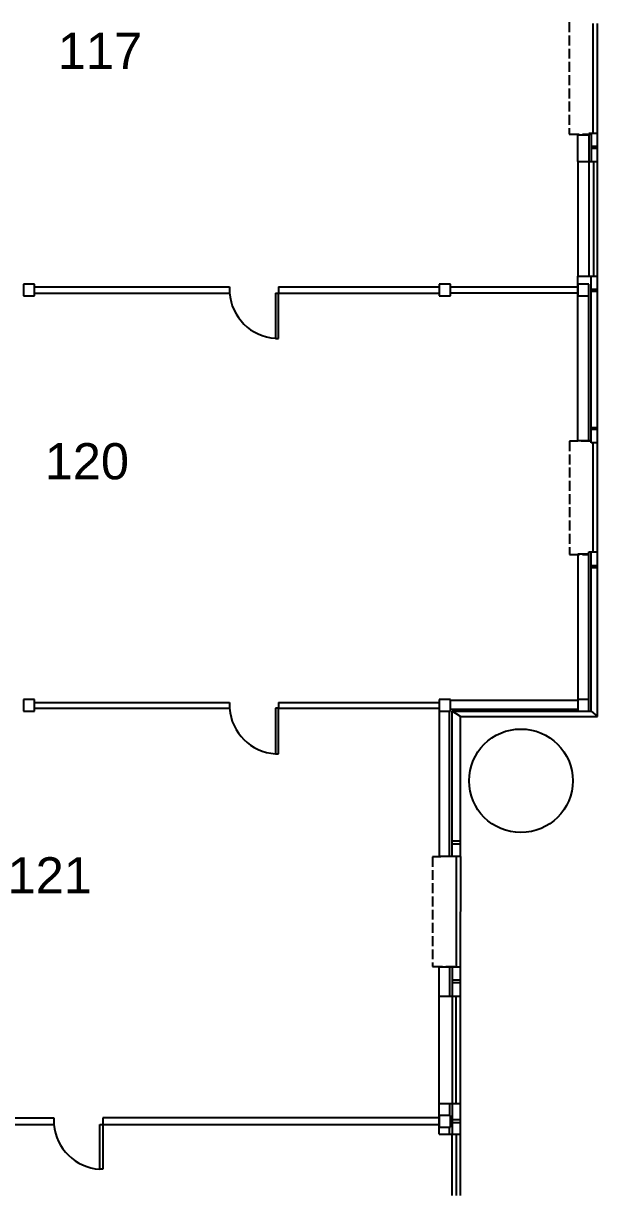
# Model space of a CAD drawing. Header units: inches. Extents: x -3488 to 2453, y 689 to 3968.
# Drawn here: x -2718 to -2218, y 1752 to 2773 of the extents above; entities that cross this region are included whole.
import ezdxf

# ---------------------------------------------------------------- set-up
doc = ezdxf.new("R2010")
doc.units = ezdxf.units.IN
doc.header["$LTSCALE"] = 96
doc.header["$MEASUREMENT"] = 0
doc.linetypes.add('HIDDEN', pattern=[0.12, 0.09, -0.03])
for name, color, linetype in [('A-DOOR', 4, 'CONTINUOUS'), ('A-EDIT', 9, 'CONTINUOUS'), ('A-PFLR-TEXT', 3, 'CONTINUOUS'), ('A-WALL', 5, 'CONTINUOUS'), ('S-COLS', 6, 'CONTINUOUS')]:
    doc.layers.add(name, color=color, linetype=linetype)
doc.styles.get("Standard").update_dxf_attribs({"font": 'arial.ttf'})

msp = doc.modelspace()

# ---------------------------------------------------------------- linework, layer by layer
at = {"layer": 'A-DOOR', "linetype": 'HIDDEN'}
for p, q in [((-2242.6, 2773.7), (-2242.6, 2676.2)), ((-2242.6, 2676.2), (-2223.4, 2676.2)), ((-2223.7, 2408.8), (-2242.5, 2408.8)), ((-2242.5, 2408.8), (-2242.5, 2310.1)), ((-2242.5, 2310.1), (-2225.6, 2310.1)), ((-2354.3, 2046.8), (-2361.5, 2046.8)), ((-2361.5, 2046.8), (-2361.5, 1951.2)), ((-2361.5, 1951.2), (-2342.3, 1951.2))]:
    msp.add_line(p, q, dxfattribs=at)
at = {"layer": 'A-DOOR'}
for p, q in [((-2221.8, 2676.8), (-2221.8, 2772.6)), ((-2218.2, 2676.8), (-2218.2, 2772.6)), ((-2498.3, 2537.8), (-2495.7, 2537.8)), ((-2498.3, 2537.8), (-2498.3, 2498.4)), ((-2495.7, 2498.4), (-2495.7, 2537.8)), ((-2498.3, 2498.4), (-2495.7, 2498.4)), ((-2221.7, 2311.9), (-2221.7, 2407.8)), ((-2218, 2308), (-2218, 2407.8)), ((-2498.3, 2176.2), (-2498.3, 2136.5)), ((-2495.7, 2176.2), (-2498.3, 2176.2)), ((-2495.7, 2136.5), (-2495.7, 2176.2)), ((-2498.3, 2136.5), (-2495.7, 2136.5)), ((-2340.7, 1951), (-2340.7, 2046.9)), ((-2337.2, 1951), (-2337.1, 2046.9)), ((-2651.1, 1774.7), (-2651.1, 1813.7)), ((-2651.1, 1813.7), (-2648.5, 1813.7)), ((-2648.5, 1813.7), (-2648.5, 1774.7)), ((-2648.5, 1774.7), (-2651.1, 1774.7))]:
    msp.add_line(p, q, dxfattribs=at)
for centre, radius, start, end in [((-2495.7, 2541), 42.6, 183.9212, 266.5108), ((-2495.7, 2179.1), 42.6, 183.9212, 266.5108), ((-2648.5, 1817.4), 42.8, 185.0435, 266.4518)]:
    msp.add_arc(centre, radius, start, end, dxfattribs=at)
at = {"layer": 'A-EDIT'}
msp.add_circle((-2284.7, 2113), 45.1, dxfattribs=at)
at = {"layer": 'A-WALL'}
for p, q in [((-2225.6, 2675.3), (-2235.2, 2675.3)), ((-2235.2, 2652.4), (-2235.2, 2675.3)), ((-2225.6, 2676.8), (-2225.6, 2652.4)), ((-2218.2, 2676.8), (-2225.6, 2676.8)), ((-2223.7, 2676.8), (-2223.7, 2652.4)), ((-2218.2, 2652.4), (-2218.2, 2676.8)), ((-2223.7, 2665.7), (-2218.2, 2665.7)), ((-2223.7, 2664.1), (-2218.2, 2664.1)), ((-2235.2, 2652.4), (-2218.2, 2652.4)), ((-2235.2, 2652.4), (-2235.2, 2552.6)), ((-2225.6, 2652.4), (-2225.6, 2552.6)), ((-2221.6, 2652.4), (-2221.6, 2552.6)), ((-2218.2, 2552.6), (-2218.2, 2652.4)), ((-2235.2, 2552.6), (-2218.2, 2552.6)), ((-2235.2, 2409), (-2235.2, 2552.6)), ((-2223.7, 2407.4), (-2223.7, 2552.6)), ((-2218.2, 2407.4), (-2218.2, 2552.6)), ((-2707.9, 2543.3), (-2538.3, 2543.3)), ((-2538.3, 2543.3), (-2538.3, 2537.8)), ((-2495.7, 2543.3), (-2355.7, 2543.3)), ((-2495.7, 2543.3), (-2495.7, 2537.8)), ((-2346.1, 2543.3), (-2235.2, 2543.3)), ((-2707.9, 2537.8), (-2538.3, 2537.8)), ((-2495.7, 2537.8), (-2355.7, 2537.8)), ((-2235.2, 2537.8), (-2346.1, 2537.8)), ((-2225.6, 2409), (-2225.6, 2535.4)), ((-2223.7, 2541.2), (-2218.2, 2541.2)), ((-2223.7, 2539.5), (-2218.2, 2539.5)), ((-2223.7, 2420.8), (-2218.2, 2420.8)), ((-2223.7, 2419.2), (-2218.2, 2419.2)), ((-2223.7, 2409), (-2235.2, 2409)), ((-2218.2, 2407.4), (-2223.7, 2407.4)), ((-2225.6, 2310.3), (-2235.2, 2310.3)), ((-2235.2, 2310.1), (-2235.2, 2183.9)), ((-2225.6, 2312.3), (-2218.2, 2312.3)), ((-2225.6, 2287.6), (-2225.6, 2312.3)), ((-2223.7, 2287.6), (-2223.7, 2312.3)), ((-2218.2, 2287.6), (-2218.2, 2312.3)), ((-2223.7, 2300.4), (-2218.2, 2300.4)), ((-2223.7, 2298.7), (-2218.2, 2298.7)), ((-2225.6, 2176.1), (-2225.6, 2293.9)), ((-2223.7, 2173.6), (-2223.7, 2293.9)), ((-2218.2, 2169), (-2218.2, 2293.9)), ((-2707.9, 2181.2), (-2538.3, 2181.2)), ((-2707.9, 2176.2), (-2538.3, 2176.2)), ((-2538.3, 2181.2), (-2538.3, 2176.2)), ((-2495.7, 2181.2), (-2355.7, 2181.2)), ((-2495.7, 2181.2), (-2495.7, 2176.2)), ((-2495.7, 2176.2), (-2355.7, 2176.2)), ((-2346.1, 2183.1), (-2235.2, 2183.1)), ((-2346.1, 2175.4), (-2235.2, 2175.4)), ((-2355.7, 2173.6), (-2355.7, 2046.9)), ((-2346.9, 2046.9), (-2346.9, 2173.6)), ((-2344.6, 2173.6), (-2223.7, 2173.6)), ((-2337.2, 2169), (-2344.6, 2173.6)), ((-2344.6, 2046.9), (-2344.6, 2173.6)), ((-2337.2, 2169), (-2218.2, 2169)), ((-2337.2, 2046.9), (-2337.2, 2169)), ((-2223.7, 2173.6), (-2218.2, 2169)), ((-2337.2, 2060.3), (-2344.6, 2060.3)), ((-2337.2, 2057.8), (-2344.6, 2057.8)), ((-2337.2, 2046.9), (-2355.7, 2046.9)), ((-2355.7, 1805.1), (-2355.7, 1951)), ((-2355.7, 1951), (-2337.2, 1951)), ((-2346.9, 1951), (-2346.9, 1925.5)), ((-2344.6, 1950.6), (-2344.6, 1805.1)), ((-2337.2, 1751.7), (-2337.2, 1951)), ((-2337.2, 1939.4), (-2344.6, 1939.4)), ((-2337.2, 1936.9), (-2344.6, 1936.9)), ((-2355.7, 1925.5), (-2337.2, 1925.5)), ((-2340.9, 1832), (-2340.9, 1925.5)), ((-2355.7, 1832), (-2337.2, 1832)), ((-2346.9, 1832), (-2346.9, 1821.5)), ((-3069.9, 1819.3), (-2691.1, 1819.3)), ((-2691.1, 1819.3), (-2691.1, 1813.7)), ((-2355.7, 1819.3), (-2648.5, 1819.3)), ((-2648.5, 1819.3), (-2648.5, 1814.4)), ((-2337.2, 1817.7), (-2344.6, 1817.7)), ((-3069.9, 1813.7), (-2691.1, 1813.7)), ((-2648.5, 1813.7), (-2355.7, 1813.7)), ((-2346.9, 1805.1), (-2346.9, 1811.2)), ((-2337.2, 1815.1), (-2344.6, 1815.1)), ((-2355.7, 1805.1), (-2337.2, 1805.1)), ((-2344.6, 1751.7), (-2344.6, 1805.1)), ((-2340.9, 1805.1), (-2340.9, 1751.7))]:
    msp.add_line(p, q, dxfattribs=at)
at = {"layer": 'S-COLS'}
for p, q in [((-2707.9, 2545.7), (-2717.5, 2545.7)), ((-2717.5, 2545.7), (-2717.5, 2535.4)), ((-2707.9, 2535.4), (-2707.9, 2545.7)), ((-2346.1, 2545.7), (-2355.7, 2545.7)), ((-2355.7, 2545.7), (-2355.7, 2535.4)), ((-2346.1, 2535.4), (-2346.1, 2545.7)), ((-2225.6, 2545.7), (-2235.2, 2545.7)), ((-2235.2, 2545.7), (-2235.2, 2535.4)), ((-2225.6, 2535.4), (-2225.6, 2545.7)), ((-2717.5, 2535.4), (-2707.9, 2535.4)), ((-2355.7, 2535.4), (-2346.1, 2535.4)), ((-2235.2, 2535.4), (-2225.6, 2535.4)), ((-2707.9, 2183.9), (-2717.5, 2183.9)), ((-2717.5, 2183.9), (-2717.5, 2173.6)), ((-2707.9, 2173.6), (-2707.9, 2183.9)), ((-2355.7, 2183.9), (-2355.7, 2173.6)), ((-2346.1, 2183.9), (-2355.7, 2183.9)), ((-2346.1, 2173.6), (-2346.1, 2183.9)), ((-2235.2, 2183.9), (-2235.2, 2173.6)), ((-2225.6, 2183.9), (-2235.2, 2183.9)), ((-2225.6, 2173.6), (-2225.6, 2183.9)), ((-2717.5, 2173.6), (-2707.9, 2173.6)), ((-2355.7, 2173.6), (-2346.1, 2173.6)), ((-2235.2, 2173.6), (-2225.6, 2173.6)), ((-2346.1, 1821.5), (-2355.7, 1821.5)), ((-2355.7, 1821.5), (-2355.7, 1811.2)), ((-2346.1, 1811.2), (-2346.1, 1821.5)), ((-2355.7, 1811.2), (-2346.1, 1811.2))]:
    msp.add_line(p, q, dxfattribs=at)

# ---------------------------------------------------------------- texts
at = {"layer": 'A-PFLR-TEXT'}
for s, p in [('117', (-2687.7, 2733.1)), ('120', (-2699.1, 2375.6)), ('121', (-2731.4, 2014.9))]:
    msp.add_text(s, height=31.5, dxfattribs=at).set_placement(p)

doc.saveas('drawing.dxf')
